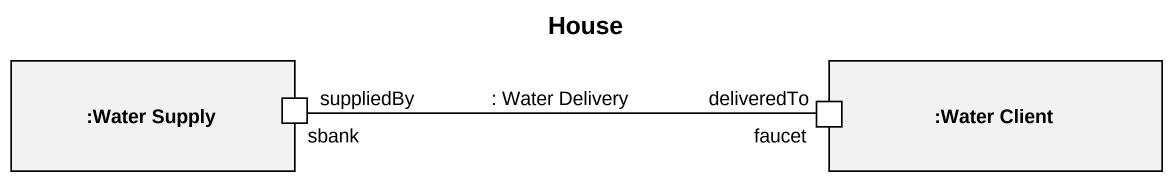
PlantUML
@startuml
title House
rectangle ":Water Supply" as Water_Supply {
  port sbank
}
rectangle ":Water Client" as Water_Client {
  port faucet
}
faucet "deliveredTo" -left- "suppliedBy" sbank : : Water Delivery
@enduml
